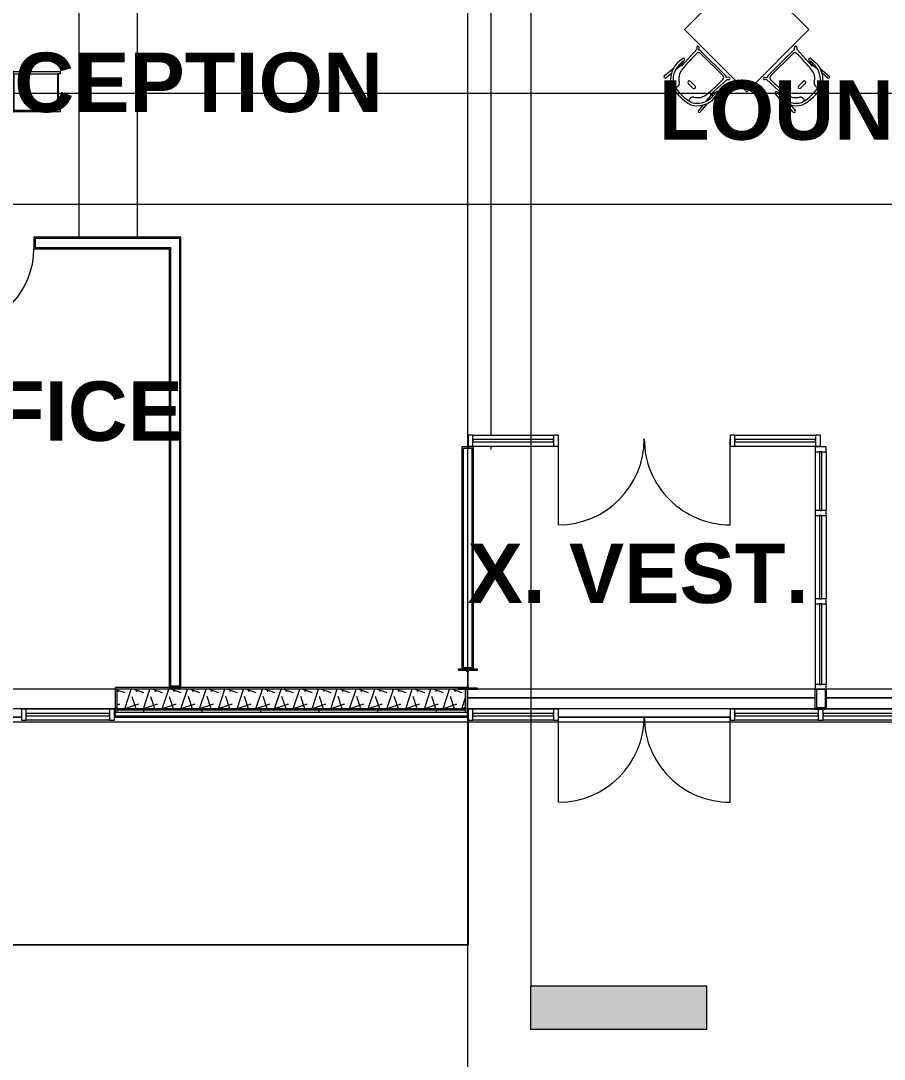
# Model space of a CAD drawing. Header units: inches. Extents: x 25369 to 33161, y -23509 to -20274.
# Drawn here: x 31726.7 to 32080.8, y -22939 to -22513.3 of the extents above; entities that cross this region are included whole.
import ezdxf

# ---------------------------------------------------------------- set-up
doc = ezdxf.new("R2010")
doc.units = ezdxf.units.IN
doc.header["$MEASUREMENT"] = 0
doc.linetypes.add('Grid Line 1_2_', pattern=[0.875, 0.5, -0.125, 0.125, -0.125])
for name, color, linetype, lineweight in [('A-AREA', 32, 'Continuous', 9), ('A-DOOR', 31, 'Continuous', 9), ('A-FLOR', 192, 'Continuous', 9), ('A-GLAZ-CURT', 52, 'Continuous', 9), ('A-GLAZ-CWMG', 51, 'Continuous', 9), ('A-WALL', 113, 'Continuous', 9), ('A-WALL-PATT', 111, 'Continuous', 25), ('C-TOPO', 7, 'Continuous', 9), ('Conc', 7, 'Continuous', 13), ('G-ANNO-SYMB', 111, 'Continuous', 9), ('I-FURN', 30, 'Continuous', 9), ('I-WALL', 2, 'Continuous', 9), ('L-SITE-WALL', 31, 'Continuous', 9), ('M-AREA-IDEN', 171, 'Continuous', 9), ('Q-CASE', 31, 'Continuous', 9), ('S-BEAM', 12, 'Continuous', 9), ('S-COLS', 52, 'Continuous', 9), ('S-GRID', 1, 'Continuous', 9)]:
    doc.layers.add(name, color=color, linetype=linetype, lineweight=lineweight)
doc.styles.add('Arial_B', font='arialbd.ttf', dxfattribs={"height": 24.354149})
pattern_1 = [(0, (5929.126, 0), (61.44, 15.36), [2.534, -43.546, 2.534, -43.546, -245.76]), (0, (5929.126, 0), (61.44, 15.36), [-92.16, 2.534, -89.626, 2.534, -43.546, -107.52]), (0, (5929.126, 0), (61.44, 15.36), [-230.4, 2.534, -28.186, 2.534, -74.266]), (120, (5952.166, 7.68), (-44.02215, 45.528601), [2.534, -43.546, 2.534, -43.546, -245.76]), (120, (5952.166, 7.68), (-44.02215, 45.528601), [-92.16, 2.534, -89.626, 2.534, -43.546, -107.52]), (120, (5952.166, 7.68), (-44.02215, 45.528601), [-230.4, 2.534, -28.186, 2.534, -74.266]), (240, (5959.846, 38.4), (-17.41785, -60.888601), [2.534, -43.546, 2.534, -43.546, -245.76]), (240, (5959.846, 38.4), (-17.41785, -60.888601), [-92.16, 2.534, -89.626, 2.534, -43.546, -107.52]), (240, (5959.846, 38.4), (-17.41785, -60.888601), [-230.4, 2.534, -28.186, 2.534, -74.266])]

# ---------------------------------------------------------------- blocks, each defined once
blk = doc.blocks.new('Struct_Xcel_Sports Complex_rvt-2-Overall Floor Plan')
at = {"layer": 'A-FLOR', "color": 8}
for p, q in [((26123.27, -22790.8), (25980.77, -22790.8)), ((26272.89, -22790.8), (26128.02, -22790.8))]:
    blk.add_line(p, q, dxfattribs=at)
at = {"layer": 'L-SITE-WALL', "color": 8}
for p, q in [((25980.77, -22790.8), (26123.27, -22790.8)), ((26128.02, -22790.8), (26272.89, -22790.8)), ((25797.83, -22798.8), (25244.39, -22798.8)), ((25981.02, -22798.8), (25836.02, -22798.8)), ((26088.45, -22798.8), (26018.08, -22798.8))]:
    blk.add_line(p, q, dxfattribs=at)
blk = doc.blocks.new('W-Wide Flange-Column - B2_E-V8-Overall Floor Plan')
at = {"layer": 'S-COLS'}
h = blk.add_hatch(dxfattribs=at)
h.set_pattern_fill('FP_14', color=8, style=0, pattern_type=2)
h.set_pattern_definition([(225, (31910.017, -22783.178), (19.00703, -19.00703), []), (225, (31910.017, -22811.978), (19.00703, -19.00703), [])])
h.paths.add_polyline_path([(2.94, 4.13), (-4, 4.13), (-4, 3.69), (-0.84, 3.69), (-0.35, 3.49), (-0.14, 3), (-0.14, -3), (-0.35, -3.49), (-0.84, -3.69), (-4, -3.69), (-4, -4.12), (4, -4.12), (4, -3.69), (0.84, -3.69), (0.35, -3.49), (0.14, -3), (0.14, 3), (0.35, 3.49), (0.84, 3.69), (4, 3.69), (4, 4.13)], flags=0)
at = {"layer": 'S-COLS', "color": 7, "lineweight": 13}
for p, q in [((4, 4.13), (-4, 4.13)), ((-4, 4.13), (-4, 3.69)), ((-4, 3.69), (-0.84, 3.69)), ((-0.14, 3), (-0.14, -3)), ((0.14, -3), (0.14, 3)), ((0.84, 3.69), (4, 3.69)), ((4, 3.69), (4, 4.13)), ((-0.84, -3.69), (-4, -3.69)), ((-4, -3.69), (-4, -4.12)), ((-4, -4.12), (4, -4.12)), ((4, -3.69), (0.84, -3.69)), ((4, -4.12), (4, -3.69))]:
    blk.add_line(p, q, dxfattribs=at)
for centre, start, end in [((-0.84, 3), 0, 90), ((0.84, 3), 90, 180), ((-0.84, -3), 270, 0), ((0.84, -3), 180, 270)]:
    blk.add_arc(centre, 0.691, start, end, dxfattribs=at)
blk = doc.blocks.new('Casework 1 - Casework 1-456223-Overall Floor Plan')
at = {"layer": 'Q-CASE', "color": 8}
for p, q in [((25850.02, -22359.55), (25742.02, -22359.55)), ((25742.02, -22359.55), (25742.02, -22369.55)), ((25850.02, -22383.55), (25850.02, -22359.55)), ((25766.02, -22601.93), (25766.02, -22383.55)), ((25766.02, -22383.55), (25850.02, -22383.55)), ((25845.39, -22431.55), (25821.39, -22431.55)), ((25821.39, -22431.55), (25821.39, -22601.93)), ((25845.39, -22601.93), (25845.39, -22431.55))]:
    blk.add_line(p, q, dxfattribs=at)
blk = doc.blocks.new('Single-Flush - 32_ x 84_-489871-Overall Floor Plan')
at = {"layer": 'A-DOOR', "color": 7, "lineweight": 13}
for p, q in [((14, 2.44), (14, 34.44)), ((16, 34.44), (14, 34.44)), ((16, 2.44), (16, 34.44)), ((16, 2.44), (14, 2.44))]:
    blk.add_line(p, q, dxfattribs=at)
at = {"layer": 'A-DOOR', "color": 8}
blk.add_arc((16, 2.44), 32.07, 93.5759, 180, dxfattribs=at)
blk = doc.blocks.new('Bar_Stool_6722_1_ - Bar_Stool_6722_1_-477960-Overall Floor Plan')
at = {"layer": 'I-FURN', "color": 8}
for p, q in [((0, 19.21), (0, 21.13)), ((1, 21.13), (0, 21.13)), ((0, 17.72), (0, 19.21)), ((0, 1.78), (0, 17.72)), ((1, 21.13), (1, 20.14)), ((1, 20.14), (15.5, 20.14)), ((1, 20.14), (1, 19.99)), ((16, 20), (1, 20)), ((1, 19.89), (1, 19.99)), ((1, 17.63), (1, 19.89)), ((1, 2.03), (1, 17.63)), ((15.5, 20.14), (15.5, 21.13)), ((16.5, 21.13), (15.5, 21.13)), ((15.5, 19.98), (15.5, 20.14)), ((16, 19.99), (16, 19.89)), ((16, 19.89), (16, 17.63)), ((16, 17.63), (16, 2.03)), ((16.5, 21.13), (16.5, 19.21)), ((16.5, 19.21), (16.5, 17.72)), ((16.5, 17.72), (16.5, 1.78)), ((1, 1.78), (0, 1.78)), ((0, 1.78), (0, 0.98)), ((1, 0.98), (0, 0.98)), ((0, 0.98), (0, 0)), ((0, 0), (1, 0)), ((1, 1.91), (1, 2.03)), ((16, 2.03), (1, 2.03)), ((1, 1.24), (1, 1.91)), ((16, 1.91), (1, 1.91)), ((1, 0), (1, 1.24)), ((1, 1.24), (16, 1.24)), ((16, 2.03), (16, 1.91)), ((16, 1.91), (16, 1.24)), ((16.5, 1.78), (16, 1.78)), ((16, 1.24), (16, 0)), ((16.5, 0.98), (16, 0.98)), ((16, 0), (16.5, 0)), ((16.5, 0.98), (16.5, 1.78)), ((16.5, 0), (16.5, 0.98)), ((1, 0), (16, 0))]:
    blk.add_line(p, q, dxfattribs=at)
blk = doc.blocks.new('Falcon 7700 Series Pedestal Base - 36_ Square Top x 30_ - Wheelchair Height-460525-Overall Floor Plan')
at = {"layer": 'I-FURN', "color": 8}
for p, q in [((18, 18), (-18, 18)), ((-18, 18), (-18, -18)), ((18, -18), (18, 18)), ((-18, -18), (18, -18))]:
    blk.add_line(p, q, dxfattribs=at)
blk = doc.blocks.new('HermanMiller_Collection_Air-Chair_SideChair_Arms - Arms-460524-Overall Floor Plan')
at = {"layer": 'I-FURN', "color": 8}
for p, q in [((-8.45, 10.45), (-3.55, 10.02)), ((-5.47, 9.18), (-8.45, 9.45)), ((-3.35, 9.02), (-0.6, 8.8)), ((-0.69, 10.45), (2.04, 10.2)), ((-0.6, 8.8), (-0.34, 8.32)), ((0.38, 8.73), (-0.6, 8.8)), ((-0.34, 8.32), (8.79, 8.8)), ((2.2, 9.22), (0.77, 8.78)), ((8.79, 8.8), (9.32, 9.33)), ((10.01, 8.64), (9.17, 7.94)), ((6.45, 7.57), (7.62, 7.57)), ((8.7, -6.35), (8.7, 6.35)), ((9.52, 6.69), (9.52, -6.69)), ((-3.6, -1.35), (-3.6, 1.35)), ((-2.35, 1.35), (-2.35, -1.35)), ((-0.34, -8.32), (-0.6, -8.8)), ((8.79, -8.8), (-0.34, -8.32)), ((6.45, -7.57), (7.62, -7.57)), ((9.17, -7.94), (10.01, -8.64)), ((-8.45, -9.45), (-5.47, -9.18)), ((-3.55, -10.02), (-8.45, -10.45)), ((-3.35, -9.02), (-0.6, -8.8)), ((2.04, -10.2), (-0.69, -10.45)), ((-0.6, -8.8), (0.38, -8.73)), ((0.77, -8.78), (2.2, -9.22)), ((9.32, -9.33), (8.79, -8.8))]:
    blk.add_line(p, q, dxfattribs=at)
for centre, radius, start, end in [((-1.51, 1.66), 8.5, 117.7851, 152.2149), ((-8.45, 9.95), 0.5, 90, 270), ((-0.65, 0.76), 8.69, 90.7893, 148.9202), ((-2.46, 4.97), 5.17, 102.2096, 125.548), ((-1.25, 4.41), 6.06, 84.7201, 112.311), ((-0.51, -9.88), 19.32, 84.4222, 90.7893), ((0.44, 9.26), 0.53, 159.7405, 262.7198), ((0.45, 9.65), 0.924, 265.6115, 290.3639), ((1.81, 9.64), 0.521, 212.9555, 275.0445), ((2.06, 9.7), 0.499, 287, 91.3054), ((9.66, 8.99), 0.49, 315, 135), ((9.93, 0), 19.77, 163.4787, 196.5213), ((9.93, 0), 18.77, 163.7855, 196.2145), ((-7.66, 5.36), 2.08, 305.4968, 328.6439), ((-0.23, 0.83), 6.63, 124.5004, 148.6439), ((-0.92, 1.66), 5.55, 95.4677, 123.4626), ((6.58, -76.67), 84.24, 90.0911, 95.4677), ((7.62, 6.48), 1.09, 353.2467, 90.0911), ((7.56, 6.82), 1.97, 356.1033, 34.6542), ((-2.98, 1.35), 0.625, 0, 180), ((-7.66, -5.36), 2.08, 31.3561, 54.5032), ((-2.98, -1.35), 0.625, 180, 0), ((-1.51, -1.66), 8.5, 207.7851, 242.2149), ((-0.65, -0.76), 8.69, 211.0798, 269.2107), ((-0.23, -0.83), 6.63, 211.3561, 235.4996), ((-0.92, -1.66), 5.55, 236.5374, 264.5323), ((6.58, 76.67), 84.24, 264.5323, 269.9089), ((7.62, -6.48), 1.09, 269.9089, 6.7533), ((7.56, -6.82), 1.97, 325.3458, 3.8967), ((-8.45, -9.95), 0.5, 90, 270), ((-2.46, -4.97), 5.17, 234.452, 257.7904), ((-1.25, -4.41), 6.06, 247.689, 275.2799), ((-0.51, 9.88), 19.32, 269.2107, 275.5778), ((0.44, -9.26), 0.53, 97.2802, 200.2595), ((0.45, -9.65), 0.924, 69.6361, 94.3885), ((1.81, -9.64), 0.521, 84.9555, 147.0445), ((2.06, -9.7), 0.499, 268.6946, 73), ((9.66, -8.99), 0.49, 225, 45)]:
    blk.add_arc(centre, radius, start, end, dxfattribs=at)
for centre, major_axis, ratio, start_param, end_param in [((-7.46, 6.92), (0.03, 3.66), 0.320235, 2.34328, 2.536765), ((-7.87, 5.38), (-0.03, 1.79), 0.298783, 2.522217, 3.153947), ((-7.46, -6.92), (-0.03, 3.66), 0.320235, 0.604828, 0.798312), ((-7.87, -5.38), (0.03, 1.79), 0.298783, 6.270831, 6.902561)]:
    blk.add_ellipse(centre, major_axis=major_axis, ratio=ratio, start_param=start_param, end_param=end_param, dxfattribs=at)
for points in [[(-6.45, 3.67), (-6.52, 3.66), (-6.67, 3.64), (-6.9, 3.62), (-7.13, 3.61), (-7.4, 3.6), (-7.65, 3.59), (-7.83, 3.59)], [(-6.45, -3.67), (-6.52, -3.66), (-6.67, -3.64), (-6.9, -3.62), (-7.13, -3.61), (-7.4, -3.6), (-7.65, -3.59), (-7.83, -3.59)]]:
    blk.add_open_spline(points, degree=3, knots=[-1, -1, -1, -1, -0.75, -0.5, -0.375, -0.25, 0, 0, 0, 0], dxfattribs=at)
blk = doc.blocks.new('HermanMiller_Collection_Air-Chair_SideChair_Arms - Arms-457867-Overall Floor Plan')
at = {"layer": 'I-FURN', "color": 8}
for p, q in [((-3.55, 10.02), (-8.45, 10.45)), ((-8.45, 9.45), (-5.47, 9.18)), ((-3.35, 9.02), (-0.6, 8.8)), ((2.04, 10.2), (-0.69, 10.45)), ((-0.34, 8.32), (-0.6, 8.8)), ((-0.6, 8.8), (0.38, 8.73)), ((8.79, 8.8), (-0.34, 8.32)), ((0.77, 8.78), (2.2, 9.22)), ((9.32, 9.33), (8.79, 8.8)), ((9.17, 7.94), (10.01, 8.64)), ((6.45, 7.57), (7.62, 7.57)), ((8.7, 6.35), (8.7, -6.35)), ((9.52, -6.69), (9.52, 6.69)), ((-3.6, 1.35), (-3.6, -1.35)), ((-2.35, -1.35), (-2.35, 1.35)), ((-0.6, -8.8), (-0.34, -8.32)), ((-0.34, -8.32), (8.79, -8.8)), ((6.45, -7.57), (7.62, -7.57)), ((10.01, -8.64), (9.17, -7.94)), ((-5.47, -9.18), (-8.45, -9.45)), ((-8.45, -10.45), (-3.55, -10.02)), ((-3.35, -9.02), (-0.6, -8.8)), ((-0.69, -10.45), (2.04, -10.2)), ((0.38, -8.73), (-0.6, -8.8)), ((2.2, -9.22), (0.77, -8.78)), ((8.79, -8.8), (9.32, -9.33))]:
    blk.add_line(p, q, dxfattribs=at)
for centre, radius, start, end in [((-1.51, 1.66), 8.5, 117.7851, 152.2149), ((-8.45, 9.95), 0.5, 90, 270), ((-0.65, 0.76), 8.69, 90.7893, 148.9202), ((-2.46, 4.97), 5.17, 102.2096, 125.548), ((-1.25, 4.41), 6.06, 84.7201, 112.311), ((-0.51, -9.88), 19.32, 84.4222, 90.7893), ((0.44, 9.26), 0.53, 159.7405, 262.7198), ((0.45, 9.65), 0.924, 265.6115, 290.3639), ((1.81, 9.64), 0.521, 212.9555, 275.0445), ((2.06, 9.7), 0.499, 287, 91.3054), ((9.66, 8.99), 0.49, 315, 135), ((9.93, 0), 19.77, 163.4787, 196.5213), ((9.93, 0), 18.77, 163.7855, 196.2145), ((-7.66, 5.36), 2.08, 305.4968, 328.6439), ((-0.23, 0.83), 6.63, 124.5004, 148.6439), ((-0.92, 1.66), 5.55, 95.4677, 123.4626), ((6.58, -76.67), 84.24, 90.0911, 95.4677), ((7.62, 6.48), 1.09, 353.2467, 90.0911), ((7.56, 6.82), 1.97, 356.1033, 34.6542), ((-2.98, 1.35), 0.625, 360, 180), ((-7.66, -5.36), 2.08, 31.3561, 54.5032), ((-2.98, -1.35), 0.625, 180, 360), ((-1.51, -1.66), 8.5, 207.7851, 242.2149), ((-0.65, -0.76), 8.69, 211.0798, 269.2107), ((-0.23, -0.83), 6.63, 211.3561, 235.4996), ((-0.92, -1.66), 5.55, 236.5374, 264.5323), ((6.58, 76.67), 84.24, 264.5323, 269.9089), ((7.62, -6.48), 1.09, 269.9089, 6.7533), ((7.56, -6.82), 1.97, 325.3458, 3.8967), ((-8.45, -9.95), 0.5, 90, 270), ((-2.46, -4.97), 5.17, 234.452, 257.7904), ((-1.25, -4.41), 6.06, 247.689, 275.2799), ((-0.51, 9.88), 19.32, 269.2107, 275.5778), ((0.44, -9.26), 0.53, 97.2802, 200.2595), ((0.45, -9.65), 0.924, 69.6361, 94.3885), ((1.81, -9.64), 0.521, 84.9555, 147.0445), ((2.06, -9.7), 0.499, 268.6946, 73), ((9.66, -8.99), 0.49, 225, 45)]:
    blk.add_arc(centre, radius, start, end, dxfattribs=at)
for centre, major_axis, ratio, start_param, end_param in [((-7.46, 6.92), (0.03, 3.66), 0.320235, 2.34328, 2.536765), ((-7.87, 5.38), (-0.03, 1.79), 0.298783, 2.522217, 3.153947), ((-7.46, -6.92), (-0.03, 3.66), 0.320235, 0.604828, 0.798312), ((-7.87, -5.38), (0.03, 1.79), 0.298783, 6.270831, 6.902561)]:
    blk.add_ellipse(centre, major_axis=major_axis, ratio=ratio, start_param=start_param, end_param=end_param, dxfattribs=at)
for points in [[(-6.45, 3.67), (-6.52, 3.66), (-6.67, 3.64), (-6.9, 3.62), (-7.13, 3.61), (-7.4, 3.6), (-7.65, 3.59), (-7.83, 3.59)], [(-6.45, -3.67), (-6.52, -3.66), (-6.67, -3.64), (-6.9, -3.62), (-7.13, -3.61), (-7.4, -3.6), (-7.65, -3.59), (-7.83, -3.59)]]:
    blk.add_open_spline(points, degree=3, knots=[-1, -1, -1, -1, -0.75, -0.5, -0.375, -0.25, 0, 0, 0, 0], dxfattribs=at)
blk = doc.blocks.new('System Panel - INSULATED LOW-E GLAZING _SEE ELEVATIONS FOR U-FACTOR_ SHGC_ _ LT_-1142345-Overall Floor Plan')
at = {"layer": 'A-GLAZ-CURT', "color": 7, "lineweight": 13}
for p, q in [((16.53125, 1.25), (-16.53125, 1.25)), ((-16.53125, 1.25), (-16.53125, 0.25)), ((-16.53125, 0.25), (16.53125, 0.25)), ((16.53125, 0.25), (16.53125, 1.25))]:
    blk.add_line(p, q, dxfattribs=at)
at = {"layer": 'A-GLAZ-CURT', "color": 10}
for p, q in [((-16.53125, 0.25), (-16.53125, 1.25)), ((16.53125, 1.25), (-16.53125, 1.25)), ((-16.53125, 0.25), (16.53125, 0.25)), ((16.53125, 1.25), (16.53125, 0.25))]:
    blk.add_line(p, q, dxfattribs=at)
blk = doc.blocks.new('Door_Single_Storefront - one-1371400-Overall Floor Plan')
at = {"layer": 'A-DOOR', "color": 8}
blk.add_line((-17.59375, -35.1875), (-17.59375, 0), dxfattribs=at)
blk.add_arc((-17.59375, 0), 35.1875, 270, 0, dxfattribs=at)
blk = doc.blocks.new('Door_Single_Storefront - one-1371401-Overall Floor Plan')
at = {"layer": 'A-DOOR', "color": 8}
blk.add_line((-17.59375, 35.1875), (-17.59375, 0), dxfattribs=at)
blk.add_arc((-17.59375, 0), 35.1875, 360, 90, dxfattribs=at)
blk = doc.blocks.new('System Panel - INSULATED LOW-E GLAZING _SEE ELEVATIONS FOR U-FACTOR_ SHGC_ _ LT_-827454-Overall Floor Plan')
at = {"layer": 'A-GLAZ-CURT', "color": 7, "lineweight": 13}
for p, q in [((17.09375, 1.25), (-17.09375, 1.25)), ((-17.09375, 1.25), (-17.09375, 0.25)), ((-17.09375, 0.25), (17.09375, 0.25)), ((17.09375, 0.25), (17.09375, 1.25))]:
    blk.add_line(p, q, dxfattribs=at)
at = {"layer": 'A-GLAZ-CURT', "color": 10}
for p, q in [((-17.09375, 0.25), (-17.09375, 1.25)), ((17.09375, 1.25), (-17.09375, 1.25)), ((-17.09375, 0.25), (17.09375, 0.25)), ((17.09375, 1.25), (17.09375, 0.25))]:
    blk.add_line(p, q, dxfattribs=at)
blk = doc.blocks.new('Rectangular Mullion - Exterior 2_ x 4_5_-1305154-Overall Floor Plan')
at = {"layer": 'A-GLAZ-CWMG', "color": 8}
for p, q in [((26016.08, -22795.43), (25983.02, -22795.43)), ((26016.08, -22799.93), (25983.02, -22799.93))]:
    blk.add_line(p, q, dxfattribs=at)
blk = doc.blocks.new('Rectangular Mullion - Exterior 2_ x 4_5_-1305160-Overall Floor Plan')
at = {"layer": 'A-GLAZ-CWMG', "color": 8}
for p, q in [((26123.27, -22795.43), (26090.45, -22795.43)), ((26124.64, -22799.93), (26090.45, -22799.93))]:
    blk.add_line(p, q, dxfattribs=at)
blk = doc.blocks.new('Rectangular Mullion - Exterior 2_ x 4_5_-1135280-Overall Floor Plan')
at = {"layer": 'A-GLAZ-CWMG', "color": 8}
for p, q in [((26160.83, -22795.43), (26128.02, -22795.43)), ((26160.83, -22799.93), (26126.64, -22799.93))]:
    blk.add_line(p, q, dxfattribs=at)
blk = doc.blocks.new('Rectangular Mullion - Exterior 2_ x 4_5_-1142353-Overall Floor Plan')
at = {"layer": 'A-GLAZ-CWMG', "color": 7, "lineweight": 13}
for p, q in [((0, 1.5), (-2, 1.5)), ((-2, 1.5), (-2, -3)), ((0, -3), (0, 1.5)), ((-2, -3), (0, -3))]:
    blk.add_line(p, q, dxfattribs=at)
blk = doc.blocks.new('Rectangular Mullion - Exterior 2_ x 4_5_-1142343-Overall Floor Plan')
at = {"layer": 'A-GLAZ-CWMG', "color": 7, "lineweight": 13}
for p, q in [((-1, 1.5), (1, 1.5)), ((-1, -3), (-1, 1.5)), ((1, 1.5), (1, -3)), ((1, -3), (-1, -3))]:
    blk.add_line(p, q, dxfattribs=at)
blk = doc.blocks.new('System Panel - INSULATED LOW-E GLAZING _SEE ELEVATIONS FOR U-FACTOR_ SHGC_ _ LT_-1142649-Overall Floor Plan')
at = {"layer": 'A-GLAZ-CURT', "color": 7, "lineweight": 13}
for p, q in [((12.06, 1.25), (-12.06, 1.25)), ((-12.06, 1.25), (-12.06, 0.25)), ((-12.06, 0.25), (12.06, 0.25)), ((12.06, 0.25), (12.06, 1.25))]:
    blk.add_line(p, q, dxfattribs=at)
at = {"layer": 'A-GLAZ-CURT', "color": 10}
for p, q in [((-12.06, 0.25), (-12.06, 1.25)), ((12.06, 1.25), (-12.06, 1.25)), ((-12.06, 0.25), (12.06, 0.25)), ((12.06, 1.25), (12.06, 0.25))]:
    blk.add_line(p, q, dxfattribs=at)
blk = doc.blocks.new('Rectangular Mullion - Exterior 2_ x 4_5_-1135311-Overall Floor Plan')
at = {"layer": 'A-GLAZ-CWMG', "color": 8}
for p, q in [((26123.39, -22752.24), (26123.39, -22785.3)), ((26127.89, -22752.24), (26127.89, -22785.3))]:
    blk.add_line(p, q, dxfattribs=at)
blk = doc.blocks.new('Rectangular Mullion - Exterior 2_ x 4_5_-769167-Overall Floor Plan')
at = {"layer": 'A-GLAZ-CWMG', "color": 8}
for p, q in [((26123.39, -22716.05), (26123.39, -22750.24)), ((26127.89, -22716.05), (26127.89, -22750.24))]:
    blk.add_line(p, q, dxfattribs=at)
blk = doc.blocks.new('Rectangular Mullion - Exterior 2_ x 4_5_-1142647-Overall Floor Plan')
at = {"layer": 'A-GLAZ-CWMG', "color": 8}
for p, q in [((26123.39, -22689.93), (26123.39, -22714.05)), ((26127.89, -22689.93), (26127.89, -22714.05))]:
    blk.add_line(p, q, dxfattribs=at)
blk = doc.blocks.new('Rectangular Mullion - Exterior 2_ x 4_5_-1142586-Overall Floor Plan')
at = {"layer": 'A-GLAZ-CWMG', "color": 7, "lineweight": 13}
for p, q in [((-2, 1.5), (0, 1.5)), ((-2, -3), (-2, 1.5)), ((0, 1.5), (0, -3)), ((0, -3), (-2, -3))]:
    blk.add_line(p, q, dxfattribs=at)
blk = doc.blocks.new('Rectangular Mullion - Exterior 2_ x 4_5_-827470-Overall Floor Plan')
at = {"layer": 'A-GLAZ-CWMG', "color": 7, "lineweight": 13}
for p, q in [((-1, 1.5), (1, 1.5)), ((-1, -3), (-1, 1.5)), ((1, 1.5), (1, -3)), ((1, -3), (-1, -3))]:
    blk.add_line(p, q, dxfattribs=at)
blk = doc.blocks.new('Rectangular Mullion - Exterior 2_ x 4_5_-1305234-Overall Floor Plan')
at = {"layer": 'A-GLAZ-CWMG', "color": 8}
for p, q in [((26090.45, -22683.18), (26123.52, -22683.18)), ((26090.45, -22687.68), (26123.52, -22687.68))]:
    blk.add_line(p, q, dxfattribs=at)
blk = doc.blocks.new('Rectangular Mullion - Exterior 2_ x 4_5_-1142359-Overall Floor Plan')
at = {"layer": 'A-GLAZ-CWMG', "color": 7, "lineweight": 13}
for p, q in [((-2, 1.5), (0, 1.5)), ((-2, -3), (-2, 1.5)), ((0, 1.5), (0, -3)), ((0, -3), (-2, -3))]:
    blk.add_line(p, q, dxfattribs=at)
blk = doc.blocks.new('Girt_C - 8_D-1405500-Overall Floor Plan')
at = {"layer": 'S-BEAM', "color": 8}
for p, q in [((25836.27, -22787.3), (25797.58, -22787.3)), ((25797.58, -22795.3), (25836.27, -22795.3))]:
    blk.add_line(p, q, dxfattribs=at)
blk = doc.blocks.new('Rectangular Mullion - Exterior 2_ x 4_5_-1142587-Overall Floor Plan')
at = {"layer": 'A-GLAZ-CWMG', "color": 7, "lineweight": 13}
for p, q in [((0, 1.5), (-2, 1.5)), ((-2, 1.5), (-2, -3)), ((0, -3), (0, 1.5)), ((-2, -3), (0, -3))]:
    blk.add_line(p, q, dxfattribs=at)
blk = doc.blocks.new('Rectangular Mullion - Exterior 2_ x 4_5_-1060760-Overall Floor Plan')
at = {"layer": 'A-GLAZ-CWMG', "color": 8}
for p, q in [((25834.02, -22795.43), (25799.83, -22795.43)), ((25834.02, -22799.93), (25799.83, -22799.93))]:
    blk.add_line(p, q, dxfattribs=at)
blk = doc.blocks.new('Section - 3_32_ x 3_8_-18514-Overall Floor Plan')
at = {"layer": 'G-ANNO-SYMB'}
blk.add_hatch(color=256, dxfattribs=at).paths.add_polyline_path([(0, 0.375), (0, 0), (-0.09375, 0), (-0.09375, 0.375)], flags=0)
for p, q in [((0, 0.375), (-0.09375, 0.375)), ((-0.09375, 0.375), (-0.09375, 0)), ((0, 0), (0, 0.375)), ((-0.09375, 0), (0, 0))]:
    blk.add_line(p, q, dxfattribs=at)

msp = doc.modelspace()

# ---------------------------------------------------------------- hatches: boundary and pattern name
at = {"layer": 'A-WALL-PATT', "lineweight": 9}
h = msp.add_hatch(dxfattribs=at)
h.set_pattern_fill('FP_17', color=8, style=0, pattern_type=2)
h.set_pattern_definition(pattern_1)
h.paths.add_polyline_path([(31787.52, -22606.8), (31788.14, -22606.8), (31788.14, -22606.18), (31732.64, -22606.18), (31732.64, -22604.37), (31732.02, -22604.37), (31732.02, -22606.8)], flags=0)
h.paths.add_polyline_path([(31700.02, -22606.8), (31700.02, -22604.37), (31699.39, -22604.37), (31699.39, -22606.18), (31673.64, -22606.18), (31673.64, -22606.8)], flags=0)
h = msp.add_hatch(dxfattribs=at)
h.set_pattern_fill('FP_17', color=8, style=0, pattern_type=2)
h.set_pattern_definition(pattern_1)
h.paths.add_polyline_path([(31791.77, -22786.68), (31792.39, -22786.68), (31792.39, -22602.55), (31791.77, -22602.55), (31791.77, -22786.05)], flags=0)
h = msp.add_hatch(dxfattribs=at)
h.set_pattern_fill('FP_17', color=8, style=0, pattern_type=2)
h.set_pattern_definition(pattern_1)
h.paths.add_polyline_path([(31791.77, -22786.68), (31791.77, -22786.05), (31788.14, -22786.05), (31788.14, -22606.8), (31787.52, -22606.8), (31787.52, -22786.68), (31788.14, -22786.68)], flags=0)
h = msp.add_hatch(dxfattribs=at)
h.set_pattern_fill('FP_18', color=8, style=0, pattern_type=2)
h.set_pattern_definition([(161.57, (5930.086, 0.96), (-7.6802237, -0.0009796), [0, -54.643, 6.067, 0]), (18.43, (5928.166, 0.96), (-7.6802237, 0.0009796), [0, -54.643, 6.067, 0]), (108.43, (5930.086, 0.96), (3.8382953, -19.20136532), [18.211, -42.499]), (71.57, (5928.166, 0.96), (3.8382953, 19.20136532), [18.211, -42.499])])
h.paths.add_polyline_path([(31871.99, -22795.3), (31909.14, -22795.3), (31909.14, -22787.3), (31766.14, -22787.3), (31766.14, -22795.3), (31801.8, -22795.3)], flags=0)
h = msp.add_hatch(dxfattribs=at)
h.set_pattern_fill('FP_17', color=8, style=0, pattern_type=2)
h.set_pattern_definition(pattern_1)
h.paths.add_polyline_path([(32053.02, -22795.43), (32057.14, -22795.43), (32057.14, -22787.3), (32056.52, -22787.3), (32056.52, -22794.8), (32053.02, -22794.8)], flags=0)
h = msp.add_hatch(dxfattribs=at)
h.set_pattern_fill('FP_20', color=8, style=0, pattern_type=2)
h.set_pattern_definition([(0, (5929.126, 0), (30.72, 7.68), [2.534, -20.506, 2.534, -20.506, -122.88]), (0, (5929.126, 0), (30.72, 7.68), [-46.08, 2.534, -43.546, 2.534, -20.506, -53.76]), (0, (5929.126, 0), (30.72, 7.68), [-115.2, 2.534, -12.826, 2.534, -35.866]), (120, (5940.646, 3.84), (-22.0110751, 22.7643004), [2.534, -20.506, 2.534, -20.506, -122.88]), (120, (5940.646, 3.84), (-22.0110751, 22.7643004), [-46.08, 2.534, -43.546, 2.534, -20.506, -53.76]), (120, (5940.646, 3.84), (-22.0110751, 22.7643004), [-115.2, 2.534, -12.826, 2.534, -35.866]), (240, (5944.486, 19.2), (-8.7089249, -30.4443004), [2.534, -20.506, 2.534, -20.506, -122.88]), (240, (5944.486, 19.2), (-8.7089249, -30.4443004), [-46.08, 2.534, -43.546, 2.534, -20.506, -53.76]), (240, (5944.486, 19.2), (-8.7089249, -30.4443004), [-115.2, 2.534, -12.826, 2.534, -35.866])])
h.paths.add_polyline_path([(31766.14, -22795.8), (31909.14, -22795.8), (31909.14, -22795.3), (31766.14, -22795.3)], flags=0)
h = msp.add_hatch(dxfattribs=at)
h.set_pattern_fill('FP_21', color=8, style=0, pattern_type=2)
h.set_pattern_definition([(0, (5929.126, 0), (0, 24), []), (90, (5929.126, 0), (-24, 1e-15), [])])
h.paths.add_polyline_path([(31909.14, -22796.8), (31909.14, -22795.8), (31766.14, -22795.8), (31766.14, -22796.8), (31907.08, -22796.8)], flags=0)

# ---------------------------------------------------------------- linework, layer by layer
at = {"layer": 'A-AREA', "color": 8}
for p, q in [((31919.52, -22341.81), (31919.52, -22683.18)), ((31919.52, -22687.68), (31919.52, -22689.05))]:
    msp.add_line(p, q, dxfattribs=at)
at = {"layer": 'A-WALL', "color": 7, "lineweight": 13}
for p, q in [((31732.64, -22602.55), (31732.64, -22606.18)), ((31791.77, -22602.55), (31732.64, -22602.55)), ((31791.77, -22602.55), (31791.77, -22786.05)), ((31732.64, -22606.18), (31788.14, -22606.18)), ((31788.14, -22606.18), (31788.14, -22786.05)), ((31908.27, -22778.43), (31908.27, -22688.55)), ((31911.77, -22688.55), (31908.27, -22688.55)), ((31911.77, -22778.43), (31911.77, -22688.55)), ((31908.27, -22778.43), (31911.77, -22778.43)), ((31909.72, -22786.55), (31765.39, -22786.55)), ((31765.39, -22786.55), (31765.39, -22798.62)), ((31766.14, -22787.3), (31766.14, -22796.8)), ((31906.02, -22787.3), (31766.14, -22787.3)), ((31791.77, -22786.05), (31788.14, -22786.05)), ((31909.14, -22796.8), (31909.14, -22787.3)), ((31909.89, -22798.62), (31909.89, -22787.3)), ((32053.02, -22787.3), (32053.02, -22794.8)), ((32056.52, -22787.3), (32056.52, -22794.8)), ((31909.89, -22796.8), (31765.39, -22796.8)), ((31909.14, -22795.3), (31766.14, -22795.3)), ((31909.14, -22795.8), (31766.14, -22795.8)), ((32053.02, -22794.8), (32056.52, -22794.8)), ((31909.89, -22798.3), (31765.39, -22798.3)), ((31765.39, -22798.62), (31909.89, -22798.62))]:
    msp.add_line(p, q, dxfattribs=at)
at = {"layer": 'C-TOPO', "color": 8}
for p, q in [((31910.14, -22892.07), (31910.14, -22799.93)), ((31910.14, -22799.93), (31910.14, -22892.07)), ((31947.2, -22798.8), (32017.58, -22798.8)), ((32017.58, -22798.8), (31947.2, -22798.8)), ((30173.14, -22892.07), (31910.14, -22892.07)), ((31910.14, -22892.07), (30173.14, -22892.07))]:
    msp.add_line(p, q, dxfattribs=at)
at = {"layer": 'Conc', "color": 8, "lineweight": 9}
for p, q in [((31910.14, -22892.07), (31910.14, -22799.93)), ((30173.14, -22892.07), (31910.14, -22892.07))]:
    msp.add_line(p, q, dxfattribs=at)
at = {"layer": 'G-ANNO-SYMB'}
for p, q in [((31935.94, -21003.08), (31935.94, -22908.84)), ((32512.73, -22588.63), (27922.79, -22588.63))]:
    msp.add_line(p, q, dxfattribs=at)
at = {"layer": 'I-WALL', "color": 7, "lineweight": 13}
for p, q in [((31792.39, -22601.93), (31732.02, -22601.93)), ((31732.02, -22601.93), (31732.02, -22606.8)), ((31792.39, -22786.68), (31792.39, -22601.93)), ((31732.02, -22606.8), (31787.52, -22606.8)), ((31787.52, -22606.8), (31787.52, -22786.68)), ((31907.64, -22687.93), (31907.64, -22779.05)), ((31912.39, -22687.93), (31907.64, -22687.93)), ((31912.39, -22779.05), (31912.39, -22687.93)), ((31787.52, -22786.68), (31792.39, -22786.68)), ((32057.14, -22787.3), (32052.39, -22787.3)), ((32052.39, -22787.3), (32052.39, -22795.43)), ((32057.14, -22795.43), (32057.14, -22787.3)), ((32052.39, -22795.43), (32057.14, -22795.43))]:
    msp.add_line(p, q, dxfattribs=at)
at = {"layer": 'L-SITE-WALL', "color": 8}
for p, q in [((31173.51, -22798.8), (31726.95, -22798.8)), ((32216.02, -22800.8), (31173.51, -22800.8)), ((31765.14, -22798.8), (31910.14, -22798.8)), ((31947.2, -22798.8), (32017.58, -22798.8))]:
    msp.add_line(p, q, dxfattribs=at)
at = {"layer": 'S-GRID', "linetype": 'Grid Line 1_2_'}
for p, q in [((31910.02, -23095.8), (31910.02, -20550.05)), ((31910.02, -23413.24), (31910.02, -20902.43)), ((32356.47, -22543.05), (27400.49, -22543.05)), ((32648.19, -22543.05), (27719.33, -22543.05)), ((32356.47, -22787.3), (27400.49, -22787.3)), ((32648.19, -22787.3), (27719.33, -22787.3)), ((32260.47, -22795.3), (27496.49, -22795.3)), ((32552.19, -22795.3), (27844.64, -22795.3))]:
    msp.add_line(p, q, dxfattribs=at)

# ---------------------------------------------------------------- block references
at = {"color": 250, "lineweight": 5}
msp.add_blockref('Struct_Xcel_Sports Complex_rvt-2-Overall Floor Plan', (5929.13, 0), dxfattribs=at)
at = {"layer": 'A-DOOR', "color": 250, "rotation": 180}
msp.add_blockref('Single-Flush - 32_ x 84_-489871-Overall Floor Plan', (31716.02, -22604.37), dxfattribs=at)
at = {"layer": 'A-DOOR', "color": 8}
for p in [(31964.8, -22684.68), (31964.8, -22798.43)]:
    msp.add_blockref('Door_Single_Storefront - one-1371400-Overall Floor Plan', p, dxfattribs=at)
at = {"layer": 'A-DOOR', "color": 8, "rotation": 180}
for p in [(31999.99, -22684.68), (31999.99, -22798.43)]:
    msp.add_blockref('Door_Single_Storefront - one-1371401-Overall Floor Plan', p, dxfattribs=at)
at = {"layer": 'A-GLAZ-CURT', "color": 10}
for name, p, rotation in [('System Panel - INSULATED LOW-E GLAZING _SEE ELEVATIONS FOR U-FACTOR_ SHGC_ _ LT_-1142345-Overall Floor Plan', (31928.67, -22684.68), 180), ('System Panel - INSULATED LOW-E GLAZING _SEE ELEVATIONS FOR U-FACTOR_ SHGC_ _ LT_-1142345-Overall Floor Plan', (32036.11, -22684.68), 180), ('System Panel - INSULATED LOW-E GLAZING _SEE ELEVATIONS FOR U-FACTOR_ SHGC_ _ LT_-1142649-Overall Floor Plan', (32055.52, -22701.99), 90), ('System Panel - INSULATED LOW-E GLAZING _SEE ELEVATIONS FOR U-FACTOR_ SHGC_ _ LT_-827454-Overall Floor Plan', (32055.52, -22733.15), 90), ('System Panel - INSULATED LOW-E GLAZING _SEE ELEVATIONS FOR U-FACTOR_ SHGC_ _ LT_-1142345-Overall Floor Plan', (32055.52, -22768.77), 90)]:
    msp.add_blockref(name, p, dxfattribs=dict(at, rotation=rotation))
for name, p in [('System Panel - INSULATED LOW-E GLAZING _SEE ELEVATIONS FOR U-FACTOR_ SHGC_ _ LT_-827454-Overall Floor Plan', (31746.05, -22798.43)), ('System Panel - INSULATED LOW-E GLAZING _SEE ELEVATIONS FOR U-FACTOR_ SHGC_ _ LT_-1142345-Overall Floor Plan', (31928.67, -22798.43)), ('System Panel - INSULATED LOW-E GLAZING _SEE ELEVATIONS FOR U-FACTOR_ SHGC_ _ LT_-827454-Overall Floor Plan', (32036.67, -22798.43)), ('System Panel - INSULATED LOW-E GLAZING _SEE ELEVATIONS FOR U-FACTOR_ SHGC_ _ LT_-827454-Overall Floor Plan', (32072.86, -22798.43))]:
    msp.add_blockref(name, p, dxfattribs=at)
at = {"layer": 'A-GLAZ-CWMG', "color": 8, "extrusion": (0, 0, -1)}
for name, p in [('Rectangular Mullion - Exterior 2_ x 4_5_-1142586-Overall Floor Plan', (-31910.14, -22684.68)), ('Rectangular Mullion - Exterior 2_ x 4_5_-827470-Overall Floor Plan', (-31946.2, -22684.68)), ('Rectangular Mullion - Exterior 2_ x 4_5_-827470-Overall Floor Plan', (-32018.58, -22684.68))]:
    msp.add_blockref(name, p, dxfattribs=at)
at = {"layer": 'A-GLAZ-CWMG', "color": 8}
for name, p in [('Rectangular Mullion - Exterior 2_ x 4_5_-1305234-Overall Floor Plan', (5821.69, 0)), ('Rectangular Mullion - Exterior 2_ x 4_5_-1305234-Overall Floor Plan', (5929.13, 0)), ('Rectangular Mullion - Exterior 2_ x 4_5_-1142587-Overall Floor Plan', (32054.64, -22684.68)), ('Rectangular Mullion - Exterior 2_ x 4_5_-1142647-Overall Floor Plan', (5929.13, 0)), ('Rectangular Mullion - Exterior 2_ x 4_5_-769167-Overall Floor Plan', (5929.13, 0)), ('Rectangular Mullion - Exterior 2_ x 4_5_-1135311-Overall Floor Plan', (5929.13, 0)), ('Rectangular Mullion - Exterior 2_ x 4_5_-1060760-Overall Floor Plan', (5929.13, 0)), ('Rectangular Mullion - Exterior 2_ x 4_5_-1305154-Overall Floor Plan', (5929.13, 0)), ('Rectangular Mullion - Exterior 2_ x 4_5_-1305160-Overall Floor Plan', (5929.13, 0)), ('Rectangular Mullion - Exterior 2_ x 4_5_-1135280-Overall Floor Plan', (5929.13, 0))]:
    msp.add_blockref(name, p, dxfattribs=at)
at = {"layer": 'A-GLAZ-CWMG', "color": 8, "extrusion": (0, 0, -1)}
for name, p, rotation in [('Rectangular Mullion - Exterior 2_ x 4_5_-1142586-Overall Floor Plan', (-32055.52, -22687.93), 90), ('Rectangular Mullion - Exterior 2_ x 4_5_-827470-Overall Floor Plan', (-32055.52, -22715.05), 90), ('Rectangular Mullion - Exterior 2_ x 4_5_-827470-Overall Floor Plan', (-32055.52, -22751.24), 90), ('Rectangular Mullion - Exterior 2_ x 4_5_-1142359-Overall Floor Plan', (-31765.14, -22798.43), 180), ('Rectangular Mullion - Exterior 2_ x 4_5_-1142343-Overall Floor Plan', (-31946.2, -22798.43), 180), ('Rectangular Mullion - Exterior 2_ x 4_5_-1142343-Overall Floor Plan', (-32018.58, -22798.43), 180), ('Rectangular Mullion - Exterior 2_ x 4_5_-1142343-Overall Floor Plan', (-32054.77, -22798.43), 180)]:
    msp.add_blockref(name, p, dxfattribs=dict(at, rotation=rotation))
at = {"layer": 'A-GLAZ-CWMG', "color": 8}
for name, p, rotation in [('Rectangular Mullion - Exterior 2_ x 4_5_-1142587-Overall Floor Plan', (32055.52, -22787.3), 270), ('Rectangular Mullion - Exterior 2_ x 4_5_-1142353-Overall Floor Plan', (31726.95, -22798.43), 180), ('Rectangular Mullion - Exterior 2_ x 4_5_-1142353-Overall Floor Plan', (31910.14, -22798.43), 180)]:
    msp.add_blockref(name, p, dxfattribs=dict(at, rotation=rotation))
at = {"layer": 'G-ANNO-SYMB', "extrusion": (0, 0, -1), "xscale": 191.9999999999999, "yscale": 191.9999999999999, "zscale": 191.9999999999999, "rotation": 90.00000000000053}
msp.add_blockref('Section - 3_32_ x 3_8_-18514-Overall Floor Plan', (-31935.94, -22908.84), dxfattribs=at)
at = {"layer": 'I-FURN', "color": 8}
for name, p, rotation in [('Falcon 7700 Series Pedestal Base - 36_ Square Top x 30_ - Wheelchair Height-460525-Overall Floor Plan', (32024.42, -22516.88), 314.9999999999997), ('HermanMiller_Collection_Air-Chair_SideChair_Arms - Arms-457867-Overall Floor Plan', (32003.92, -22537.39), 44.99999999999943), ('HermanMiller_Collection_Air-Chair_SideChair_Arms - Arms-460524-Overall Floor Plan', (32044.93, -22537.39), 134.9999999999997), ('Bar_Stool_6722_1_ - Bar_Stool_6722_1_-477960-Overall Floor Plan', (31721.92, -22534.05), 270.0000000000007)]:
    msp.add_blockref(name, p, dxfattribs=dict(at, rotation=rotation))
at = {"layer": 'Q-CASE', "color": 8}
msp.add_blockref('Casework 1 - Casework 1-456223-Overall Floor Plan', (5929.13, 0), dxfattribs=at)
at = {"layer": 'S-BEAM', "color": 8}
msp.add_blockref('Girt_C - 8_D-1405500-Overall Floor Plan', (5929.13, 0), dxfattribs=at)
at = {"layer": 'S-COLS', "color": 8, "rotation": 180}
msp.add_blockref('W-Wide Flange-Column - B2_E-V8-Overall Floor Plan', (31910.02, -22783.18), dxfattribs=at)

# ---------------------------------------------------------------- texts
at = {"layer": 'M-AREA-IDEN', "char_height": 24.354, "attachment_point": 2, "line_spacing_factor": 0.938532, "style": 'Arial_B'}
for s, insert, width in [('RECEPTION', (31776.01, -22526.33), 230.112), ('LOUNGE', (32061.17, -22537.68), 169.056), ('OFFICE', (31730.88, -22661.1), 144.864), ('X. VEST.', (31979.85, -22727.58), 161.856)]:
    msp.add_mtext(s, dxfattribs=dict(at, insert=insert, width=width))

doc.saveas('drawing.dxf')
